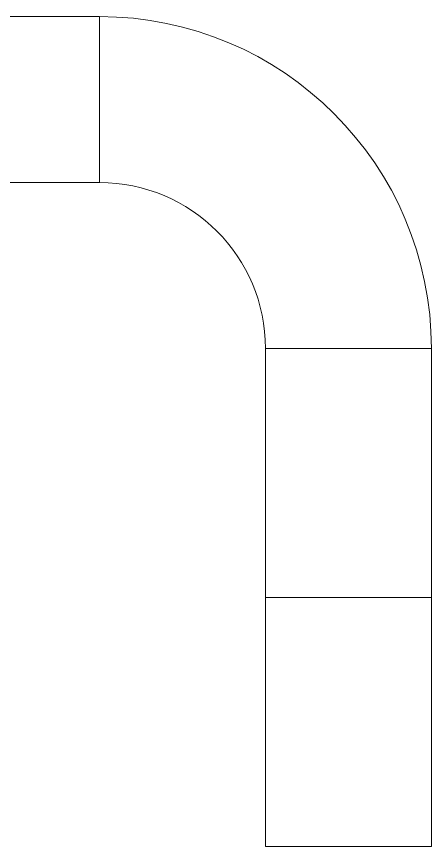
# Model space of a CAD drawing. Header units: millimetres. Extents: x 206 to 1899, y -454 to 296.
# Drawn here: x 659.373 to 659.685, y -382.425 to -381.8 of the extents above; entities that cross this region are included whole.
import ezdxf

# ---------------------------------------------------------------- set-up
doc = ezdxf.new("R2010")
doc.units = ezdxf.units.MM
doc.layers.add('细实线', color=7, linetype='Continuous', lineweight=15)

msp = doc.modelspace()

# ---------------------------------------------------------------- linework, layer by layer
at = {"layer": '细实线', "linetype": 'Continuous', "lineweight": 9}
for p, q in [((657.24768, -381.79959), (659.43518, -381.79959)), ((659.43518, -381.79959), (659.43518, -381.92459)), ((657.24768, -381.92459), (659.43518, -381.92459)), ((659.68518, -382.04959), (659.56018, -382.04959)), ((659.56018, -382.42459), (659.56018, -382.04959)), ((659.68518, -382.04959), (659.68518, -382.42459)), ((659.56018, -382.23709), (659.68518, -382.23709)), ((659.56018, -382.42459), (659.68518, -382.42459))]:
    msp.add_line(p, q, dxfattribs=at)
for radius in [0.25, 0.125]:
    msp.add_arc((659.43518, -382.04959), radius, 0, 90, dxfattribs=at)

doc.saveas('drawing.dxf')
